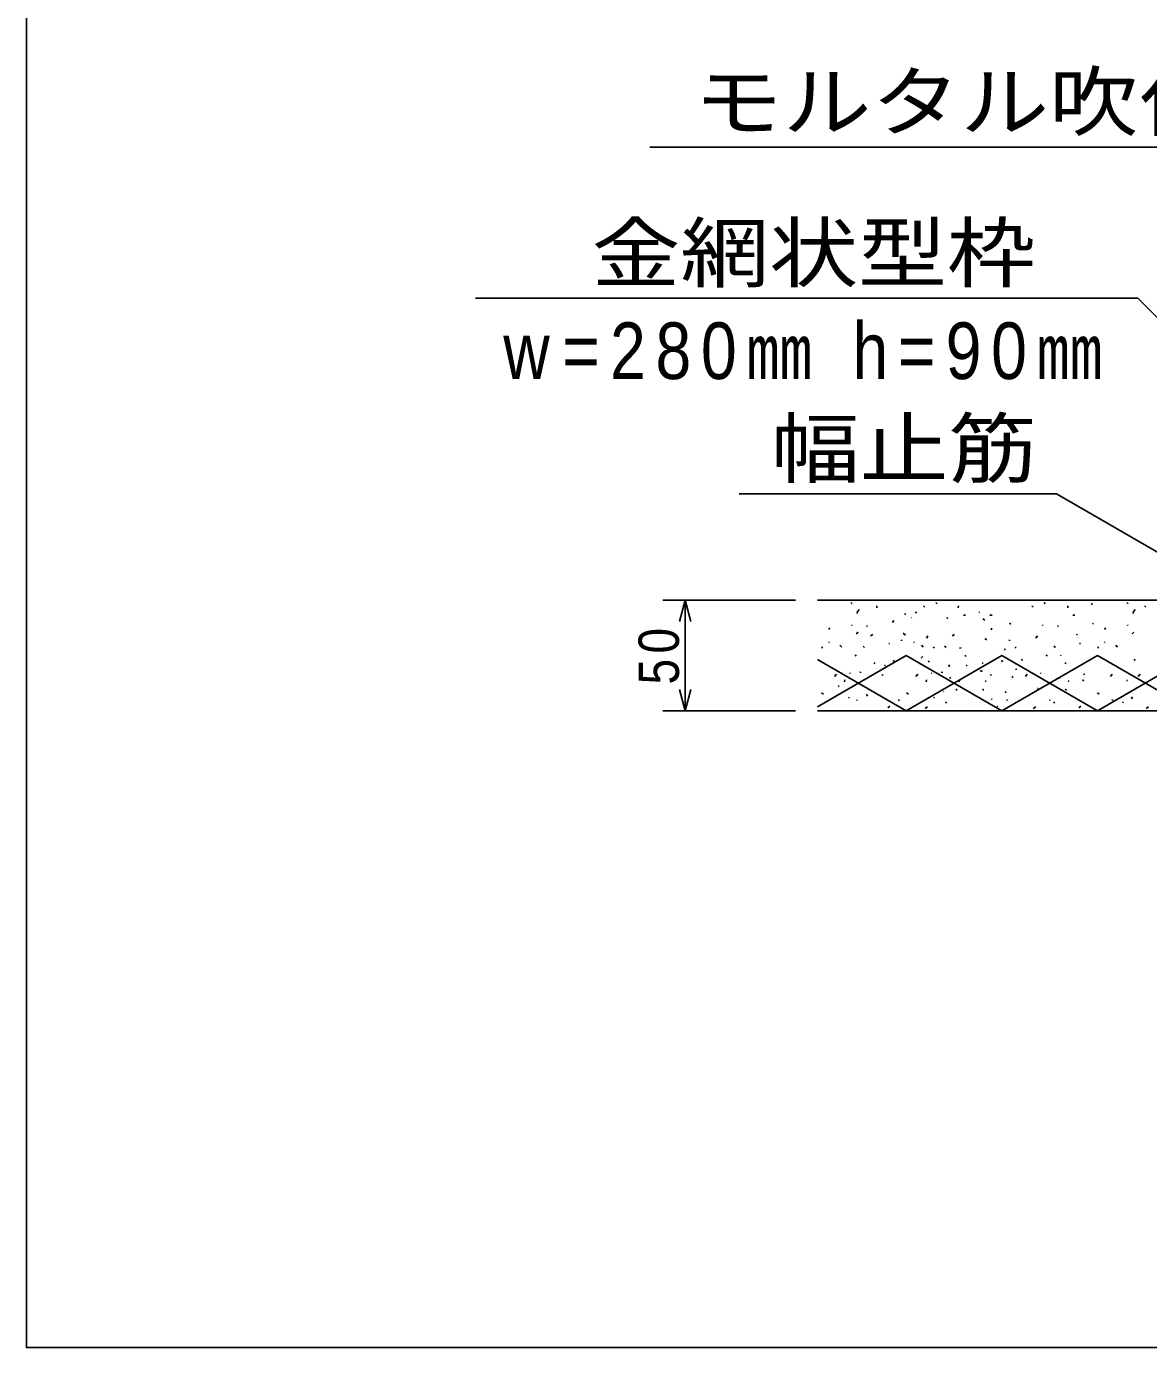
# Model space of a CAD drawing. Units: millimetres on the paper, enlarged 20 times, with parts at other scales. Extents: x -7610 to 7610, y -5340 to 5340.
# Drawn here: x -7610 to -5577, y -5340 to -2947 of the extents above; entities that cross this region are included whole.
import ezdxf
from ezdxf.enums import TextEntityAlignment as Align

# ---------------------------------------------------------------- set-up
doc = ezdxf.new("R2010")
doc.units = ezdxf.units.MM
doc.header["$LTSCALE"] = 20
for name, color, linetype in [('2-0_法面', 3, 'Continuous'), ('2-4_菱形金網', 4, 'Continuous'), ('2-7_寸法', 7, 'Continuous'), ('2-8_名称', 7, 'Continuous'), ('2-A', 3, 'Continuous'), ('3-0', 2, 'Continuous')]:
    doc.layers.add(name, color=color, linetype=linetype)
doc.styles.add('HGPｺﾞｼｯｸE', font='')
doc.styles.get('HGPｺﾞｼｯｸE').set_extended_font_data('HGPｺﾞｼｯｸE')

msp = doc.modelspace()

# ---------------------------------------------------------------- linework, layer by layer
at = {"layer": '2-0_法面'}
for p, q in [((-6176.58, -3986.34), (-5445.62, -3986.34)), ((-6176.58, -4186.34), (-3776.58, -4186.34))]:
    msp.add_line(p, q, dxfattribs=at)
at = {"layer": '2-4_菱形金網'}
for p, q in [((-6176.58, -4179.16), (-6015.81, -4086.34)), ((-6015.81, -4186.34), (-5842.6, -4086.34)), ((-6015.81, -4086.34), (-5842.6, -4186.34)), ((-5669.4, -4186.34), (-5842.6, -4086.34)), ((-5842.6, -4186.34), (-5669.4, -4086.34)), ((-5669.4, -4186.34), (-5496.19, -4086.34)), ((-5669.4, -4086.34), (-5496.19, -4186.34)), ((-6015.81, -4186.34), (-6176.58, -4093.52))]:
    msp.add_line(p, q, dxfattribs=at)
at = {"layer": '2-7_寸法'}
for p, q in [((-6456.58, -3986.34), (-6216.58, -3986.34)), ((-6416.58, -3986.34), (-6426.93, -4024.98)), ((-6416.58, -3986.34), (-6416.58, -4186.34)), ((-6416.58, -3986.34), (-6406.23, -4024.98)), ((-6416.58, -4186.34), (-6426.93, -4147.7)), ((-6416.58, -4186.34), (-6406.23, -4147.7)), ((-6456.58, -4186.34), (-6216.58, -4186.34))]:
    msp.add_line(p, q, dxfattribs=at)
at = {"layer": '2-8_名称'}
for p, q in [((-5380.61, -3165.38), (-6480.61, -3165.38)), ((-5595.98, -3439.04), (-6795.98, -3439.04)), ((-5179, -3856.02), (-5595.98, -3439.04)), ((-5743.63, -3793.3), (-6318.63, -3793.3))]:
    msp.add_line(p, q, dxfattribs=at)
msp.add_lwpolyline([(-5743.63, -3793.3), (-5176.77, -4120.57), (-5215.41, -4110.22)], dxfattribs=at)
at = {"layer": '2-A'}
for p, q in [((-6116.06, -3990.39), (-6113.86, -3992.59)), ((-5962.04, -3990.39), (-5959.84, -3992.59)), ((-5766.18, -3990.39), (-5763.98, -3992.59)), ((-5680.8, -3993.85), (-5678.6, -3992.27)), ((-5616.06, -3990.39), (-5613.86, -3992.59)), ((-6104.74, -4007.67), (-6100.97, -4003.27)), ((-6104.44, -4008.15), (-6104.44, -4010.03)), ((-6069.2, -4000.13), (-6068.89, -3996.67)), ((-6018.95, -4010.66), (-6016.44, -4011.61)), ((-6006.07, -4017.26), (-6005.44, -4018.21)), ((-5998.81, -4009.87), (-5997.23, -4007.36)), ((-5984.35, -3996.67), (-5981.84, -3998.56)), ((-5941.57, -4017.58), (-5941.26, -4020.09)), ((-5921.42, -4000.13), (-5921.11, -3996.67)), ((-5912.34, -4013.18), (-5908.26, -4013.49)), ((-5884.33, -4008.39), (-5883.08, -4007.67)), ((-5877.15, -4019.78), (-5873.69, -4022.29)), ((-5864.26, -4013.18), (-5860.18, -4013.49)), ((-5788.49, -3996.67), (-5785.97, -3998.56)), ((-5723.22, -4000.13), (-5722.91, -3996.67)), ((-5714.15, -4013.18), (-5710.06, -4013.49)), ((-5604.74, -4007.67), (-5600.97, -4003.27)), ((-5604.44, -4008.15), (-5604.44, -4010.03)), ((-5584.09, -3996.67), (-5581.58, -3998.56)), ((-6155.69, -4038.95), (-6154.75, -4036.43)), ((-6114.81, -4030.78), (-6114.18, -4032.03)), ((-6106.64, -4046.8), (-6103.18, -4043.98)), ((-6087.78, -4033.6), (-6085.89, -4032.66)), ((-6040.95, -4026.38), (-6038.44, -4022.92)), ((-5862.06, -4039.89), (-5860.81, -4037.06)), ((-5828.44, -4027.63), (-5826.55, -4029.52)), ((-5768.83, -4030.78), (-5768.2, -4032.03)), ((-5741.8, -4033.6), (-5739.92, -4032.66)), ((-5678.32, -4027.63), (-5676.43, -4029.52)), ((-5655.69, -4038.95), (-5654.75, -4036.43)), ((-5614.81, -4030.78), (-5614.18, -4032.03)), ((-5606.64, -4046.8), (-5603.18, -4043.98)), ((-6156.32, -4062.83), (-6155.69, -4061.57)), ((-6136.18, -4067.86), (-6132.72, -4071.32)), ((-6080.55, -4050.89), (-6076.15, -4048.37)), ((-6047.55, -4064.72), (-6045.98, -4064.72)), ((-6024.3, -4057.8), (-6024.3, -4059.69)), ((-6021.15, -4046.18), (-6017.38, -4049.63)), ((-6002.3, -4062.83), (-6001.67, -4061.57)), ((-5988.4, -4067.86), (-5984.94, -4071.32)), ((-5978.97, -4054.66), (-5976.45, -4050.57)), ((-5932.77, -4050.89), (-5928.37, -4048.37)), ((-5873.38, -4055.6), (-5869.61, -4057.8)), ((-5828.44, -4057.8), (-5828.44, -4059.69)), ((-5780.77, -4054.66), (-5778.26, -4050.57)), ((-5707.23, -4047.75), (-5705.66, -4049.32)), ((-5701.57, -4064.72), (-5700, -4064.72)), ((-5656.32, -4062.83), (-5655.69, -4061.57)), ((-5636.18, -4067.86), (-5632.72, -4071.32)), ((-6169.21, -4071.63), (-6166.69, -4071.94)), ((-6106.32, -4085.14), (-6108.21, -4087.34)), ((-6094.06, -4069.43), (-6091.24, -4071.94)), ((-5989.02, -4091.43), (-5985.88, -4087.97)), ((-5967.03, -4071), (-5964.51, -4072.26)), ((-5946.28, -4069.43), (-5943.46, -4071.94)), ((-5919.57, -4073.2), (-5916.11, -4072.26)), ((-5908.89, -4085.77), (-5907.63, -4088.29)), ((-5838.18, -4075.4), (-5835.98, -4075.72)), ((-5819.32, -4071.63), (-5816.81, -4071.94)), ((-5760.34, -4085.14), (-5762.23, -4087.34)), ((-5748.09, -4069.43), (-5745.26, -4071.94)), ((-5736.46, -4085.77), (-5735.2, -4086.72)), ((-5669.21, -4071.63), (-5666.69, -4071.94)), ((-6100.04, -4116.26), (-6097.21, -4117.2)), ((-6074.27, -4099.6), (-6072.07, -4100.54)), ((-6055.1, -4103.69), (-6053.21, -4104.94)), ((-6038.75, -4094.57), (-6037.5, -4098.03)), ((-5976.14, -4096.77), (-5973.94, -4097.71)), ((-5952.26, -4116.26), (-5949.43, -4117.2)), ((-5938.11, -4106.83), (-5937.8, -4103.06)), ((-5907.31, -4103.69), (-5905.43, -4104.94)), ((-5881.86, -4113.43), (-5877.46, -4115.31)), ((-5878.4, -4099.6), (-5876.2, -4100.54)), ((-5842.89, -4094.57), (-5841.64, -4098.03)), ((-5818.07, -4111.86), (-5815.24, -4111.23)), ((-5807.07, -4093), (-5805.18, -4095.2)), ((-5728.29, -4099.6), (-5726.09, -4100.54)), ((-5602.67, -4093), (-5600.78, -4095.2)), ((-6145.92, -4124.11), (-6142.46, -4120.03)), ((-6127.38, -4133.86), (-6127.06, -4130.4)), ((-6118.26, -4117.51), (-6117.32, -4119.08)), ((-6059.18, -4122.54), (-6057.92, -4120.97)), ((-5998.14, -4124.11), (-5994.68, -4120.03)), ((-5979.6, -4133.86), (-5979.28, -4130.4)), ((-5970.48, -4117.51), (-5969.54, -4119.08)), ((-5937.17, -4127.57), (-5934.97, -4126)), ((-5920.83, -4132.28), (-5918.94, -4133.54)), ((-5872.75, -4132.28), (-5870.86, -4133.54)), ((-5863.32, -4122.54), (-5862.06, -4120.97)), ((-5824.35, -4124.11), (-5822.15, -4126.31)), ((-5799.94, -4124.11), (-5796.48, -4120.03)), ((-5772.28, -4117.51), (-5771.34, -4119.08)), ((-5738.97, -4127.57), (-5736.77, -4126)), ((-5722.63, -4132.28), (-5720.74, -4133.54)), ((-5696.55, -4130.4), (-5694.03, -4132.28)), ((-5694.35, -4120.97), (-5692.15, -4120.03)), ((-5645.92, -4124.11), (-5642.46, -4120.03)), ((-5616.49, -4131.59), (-5614.92, -4131.59)), ((-5595.54, -4124.11), (-5592.08, -4120.03)), ((-6169.42, -4153.82), (-6165.96, -4156.33)), ((-6139.32, -4142.65), (-6137.12, -4141.4)), ((-6120.7, -4161.68), (-6118.82, -4163.56)), ((-6087.99, -4156.65), (-6085.79, -4160.1)), ((-6015.39, -4153.82), (-6011.94, -4156.33)), ((-5966.68, -4161.68), (-5964.8, -4163.56)), ((-5948.46, -4151.3), (-5947.83, -4152.25)), ((-5925.75, -4147.53), (-5923.55, -4149.1)), ((-5877.67, -4147.53), (-5875.47, -4149.1)), ((-5835.87, -4151.62), (-5835.56, -4154.13)), ((-5778.05, -4146.28), (-5776.48, -4146.28)), ((-5727.56, -4147.53), (-5725.36, -4149.1)), ((-5669.42, -4153.82), (-5665.96, -4156.33)), ((-5607.69, -4161.45), (-5606.44, -4164.9)), ((-6105.31, -4166.7), (-6105.31, -4167.65)), ((-6049.02, -4180.85), (-6045.56, -4178.02)), ((-6030.16, -4167.65), (-6028.28, -4166.7)), ((-5981.45, -4182.1), (-5977.05, -4179.27)), ((-5944.06, -4172.99), (-5943.11, -4170.48)), ((-5861.33, -4164.82), (-5860.7, -4166.08)), ((-5853.16, -4180.85), (-5849.7, -4178.02)), ((-5834.3, -4167.65), (-5832.42, -4166.7)), ((-5785.59, -4182.1), (-5781.19, -4179.27)), ((-5755.42, -4166.7), (-5755.42, -4167.65)), ((-5748.19, -4172.99), (-5747.25, -4170.48)), ((-5703.04, -4180.85), (-5699.59, -4178.02)), ((-5643.21, -4166.47), (-5641.01, -4167.42)), ((-5624.04, -4170.56), (-5622.15, -4171.82)), ((-5581.19, -4182.1), (-5576.79, -4179.27))]:
    msp.add_line(p, q, dxfattribs=at)
at = {"layer": '3-0', "color": 1}
msp.add_lwpolyline([(-7610, 5340), (-7610, -5340), (7610, -5340)], dxfattribs=at)

# ---------------------------------------------------------------- texts
at = {"layer": '2-7_寸法', "color": 3, "insert": (-6426.58, -4138.84), "char_height": 73.31, "attachment_point": 7, "rotation": 90, "style": 'HGPｺﾞｼｯｸE'}
msp.add_mtext('\\T1.21;\\W0.85;50', dxfattribs=at)
at = {"layer": '2-8_名称', "color": 2, "style": 'HGPｺﾞｼｯｸE', "width": 1.15}
for s, p in [('モルタル吹付', (-6400.61, -3165.38)), ('金網状型枠', (-6585.98, -3439.04)), ('幅止筋', (-6261.13, -3793.3))]:
    msp.add_text(s, height=102.6, dxfattribs=at).set_placement(p, align=Align.BOTTOM_LEFT)
at = {"layer": '2-8_名称', "color": 2, "insert": (-6745.98, -3587.04), "char_height": 102.6, "attachment_point": 7, "style": 'HGPｺﾞｼｯｸE'}
msp.add_mtext('\\T1.27;\\W0.85;w=280㎜\\~h=90㎜', dxfattribs=at)

doc.saveas('drawing.dxf')
